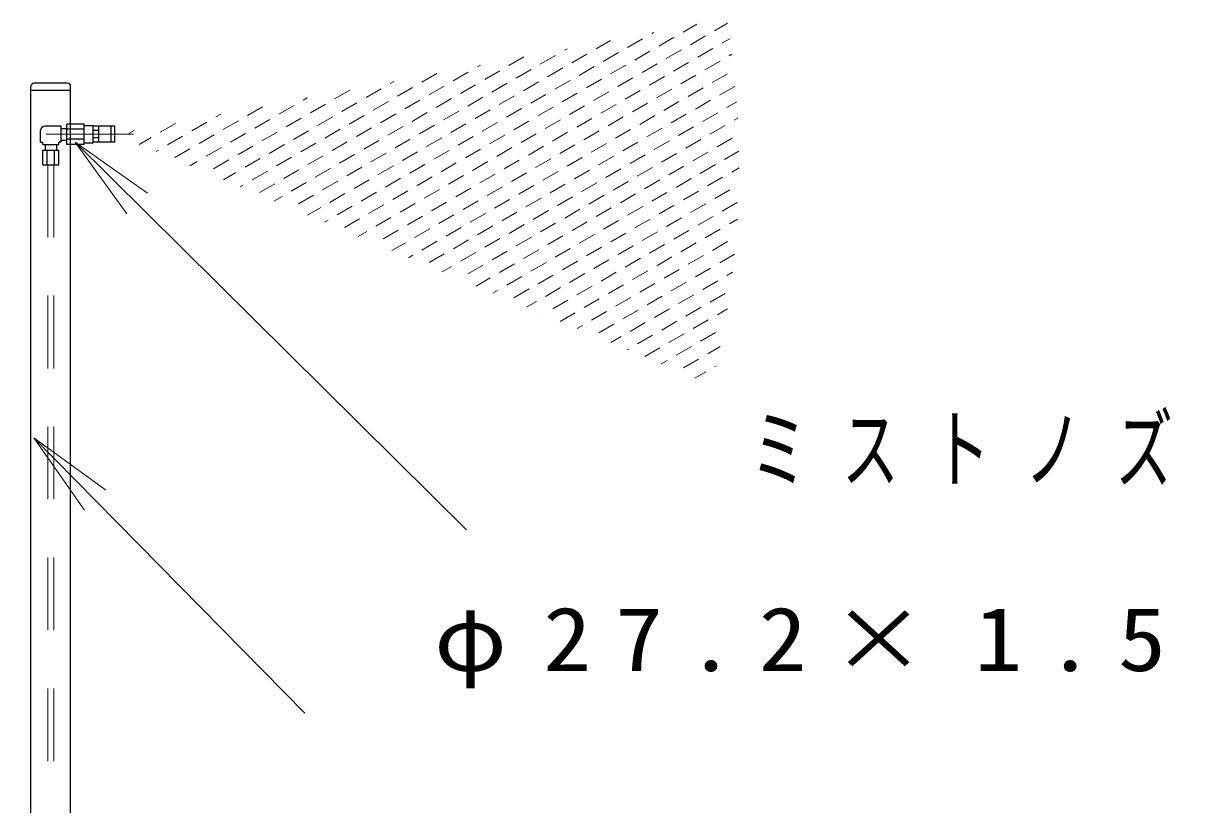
# Model space of a CAD drawing. Units: millimetres on the paper. Extents: x -385 to 420, y 0 to 267.
# Drawn here: x 314.95 to 355.02, y 93.31 to 120.17 of the extents above; entities that cross this region are included whole.
import ezdxf

# ---------------------------------------------------------------- set-up
doc = ezdxf.new("R2010")
doc.units = ezdxf.units.MM
doc.linetypes.add('USER1', pattern=[4.5, 2.5, -2])
doc.linetypes.add('USER2', pattern=[6, 3, -1, 1, -1])
doc.layers.add('1_20', color=7, linetype='Continuous', lineweight=25)
doc.styles.add('ＭＳ ゴシック', font='')
doc.styles.get('ＭＳ ゴシック').set_extended_font_data('MS Gothic')

# ---------------------------------------------------------------- blocks, each defined once
blk = doc.blocks.new('open_arrow')
at = {"color": 0, "linetype": 'Continuous', "lineweight": -2}
blk.add_lwpolyline([(7.5, 1.25), (0, 0), (7.5, -1.25)], dxfattribs=at)

msp = doc.modelspace()

# ---------------------------------------------------------------- linework, layer by layer
at = {"layer": '1_20', "lineweight": 13}
for p, q in [((336.536, 119.821), (336.602, 119.859)), ((337.617, 119.868), (338.089, 120.14)), ((338.699, 119.915), (339.138, 120.169)), ((334.623, 119.294), (335.115, 119.578)), ((335.705, 119.341), (336.224, 119.641)), ((336.786, 119.388), (337.306, 119.688)), ((337.867, 119.435), (338.387, 119.735)), ((338.949, 119.482), (339.22, 119.639)), ((331.629, 118.72), (332.141, 119.016)), ((332.71, 118.767), (333.23, 119.067)), ((333.542, 119.247), (333.628, 119.297)), ((333.792, 118.814), (334.311, 119.114)), ((334.873, 118.861), (335.393, 119.161)), ((335.955, 118.908), (336.474, 119.208)), ((337.036, 118.955), (337.556, 119.255)), ((338.117, 119.002), (338.637, 119.302)), ((339.199, 119.049), (339.294, 119.104)), ((330.548, 118.673), (330.654, 118.734)), ((332.96, 118.334), (333.48, 118.634)), ((334.042, 118.381), (334.561, 118.681)), ((335.123, 118.428), (335.643, 118.728)), ((336.205, 118.475), (336.724, 118.775)), ((337.286, 118.522), (337.806, 118.822)), ((338.367, 118.569), (338.887, 118.869)), ((328.635, 118.146), (329.155, 118.446)), ((329.716, 118.193), (330.236, 118.493)), ((330.798, 118.24), (331.317, 118.54)), ((331.879, 118.287), (332.399, 118.587)), ((334.292, 117.948), (334.811, 118.248)), ((335.373, 117.995), (335.893, 118.295)), ((336.455, 118.042), (336.974, 118.342)), ((337.536, 118.089), (338.056, 118.389)), ((338.617, 118.136), (339.137, 118.436)), ((325.641, 117.572), (326.16, 117.872)), ((326.722, 117.619), (327.242, 117.919)), ((327.554, 118.099), (327.679, 118.172)), ((327.804, 117.666), (328.323, 117.966)), ((328.885, 117.713), (329.405, 118.013)), ((329.966, 117.76), (330.486, 118.06)), ((331.048, 117.807), (331.567, 118.107)), ((332.129, 117.854), (332.649, 118.154)), ((333.21, 117.901), (333.73, 118.201)), ((334.542, 117.515), (335.061, 117.815)), ((335.623, 117.562), (336.143, 117.862)), ((336.705, 117.609), (337.224, 117.909)), ((337.786, 117.656), (338.306, 117.956)), ((338.867, 117.703), (339.387, 118.003)), ((324.559, 117.525), (324.705, 117.609)), ((325.891, 117.139), (326.41, 117.439)), ((326.972, 117.186), (327.492, 117.486)), ((328.054, 117.233), (328.573, 117.533)), ((329.135, 117.28), (329.655, 117.58)), ((330.216, 117.327), (330.736, 117.627)), ((331.298, 117.374), (331.817, 117.674)), ((332.379, 117.421), (332.899, 117.721)), ((333.46, 117.468), (333.98, 117.768)), ((335.873, 117.129), (336.393, 117.429)), ((336.955, 117.176), (337.474, 117.476)), ((338.036, 117.223), (338.556, 117.523)), ((339.117, 117.27), (339.459, 117.467)), ((321.565, 116.951), (321.731, 117.047)), ((322.647, 116.998), (323.166, 117.298)), ((323.728, 117.045), (324.248, 117.345)), ((324.809, 117.092), (325.329, 117.392)), ((326.141, 116.706), (326.66, 117.006)), ((327.222, 116.753), (327.742, 117.053)), ((328.304, 116.8), (328.823, 117.1)), ((329.385, 116.847), (329.905, 117.147)), ((330.466, 116.894), (330.986, 117.194)), ((331.548, 116.941), (332.067, 117.241)), ((332.629, 116.988), (333.149, 117.288)), ((333.71, 117.035), (334.23, 117.335)), ((334.792, 117.082), (335.311, 117.382)), ((337.205, 116.743), (337.724, 117.043)), ((338.286, 116.79), (338.806, 117.09)), ((319.653, 116.424), (320.172, 116.724)), ((320.734, 116.471), (321.254, 116.771)), ((321.815, 116.518), (322.335, 116.818)), ((322.897, 116.565), (323.416, 116.865)), ((323.978, 116.612), (324.498, 116.912)), ((325.059, 116.659), (325.579, 116.959)), ((327.472, 116.32), (327.992, 116.62)), ((328.554, 116.367), (329.073, 116.667)), ((329.635, 116.414), (330.155, 116.714)), ((330.716, 116.461), (331.236, 116.761)), ((331.798, 116.508), (332.317, 116.808)), ((332.879, 116.555), (333.399, 116.855)), ((333.96, 116.602), (334.48, 116.902)), ((335.042, 116.649), (335.561, 116.949)), ((336.123, 116.696), (336.643, 116.996)), ((337.455, 116.31), (337.974, 116.61)), ((338.536, 116.357), (339.056, 116.657)), ((339.367, 116.837), (339.494, 116.91)), ((318.571, 116.377), (318.757, 116.484)), ((318.928, 116.006), (319.341, 116.244)), ((319.903, 115.991), (320.422, 116.291)), ((320.984, 116.038), (321.504, 116.338)), ((322.065, 116.085), (322.585, 116.385)), ((323.147, 116.132), (323.666, 116.432)), ((324.228, 116.179), (324.748, 116.479)), ((325.309, 116.226), (325.829, 116.526)), ((326.391, 116.273), (326.91, 116.573)), ((328.804, 115.934), (329.323, 116.234)), ((329.885, 115.981), (330.405, 116.281)), ((330.966, 116.028), (331.486, 116.328)), ((332.048, 116.075), (332.567, 116.375)), ((333.129, 116.122), (333.649, 116.422)), ((334.21, 116.169), (334.73, 116.469)), ((335.292, 116.216), (335.811, 116.516)), ((336.373, 116.263), (336.893, 116.563)), ((338.786, 115.924), (339.306, 116.224)), ((316.728, 116.083), (330.173, 102.765)), ((319.507, 115.763), (319.591, 115.811)), ((320.153, 115.558), (320.672, 115.858)), ((321.234, 115.605), (321.754, 115.905)), ((322.315, 115.652), (322.835, 115.952)), ((323.397, 115.699), (323.916, 115.999)), ((324.478, 115.746), (324.998, 116.046)), ((325.559, 115.793), (326.079, 116.093)), ((326.641, 115.84), (327.16, 116.14)), ((327.722, 115.887), (328.242, 116.187)), ((330.135, 115.548), (330.655, 115.848)), ((331.216, 115.595), (331.736, 115.895)), ((332.298, 115.642), (332.817, 115.942)), ((333.379, 115.689), (333.899, 115.989)), ((334.46, 115.736), (334.98, 116.036)), ((335.542, 115.783), (336.061, 116.083)), ((336.623, 115.83), (337.143, 116.13)), ((337.705, 115.877), (338.224, 116.177)), ((320.664, 115.276), (320.922, 115.425)), ((321.484, 115.172), (322.004, 115.472)), ((322.565, 115.219), (323.085, 115.519)), ((323.647, 115.266), (324.166, 115.566)), ((324.728, 115.313), (325.248, 115.613)), ((325.809, 115.36), (326.329, 115.66)), ((326.891, 115.407), (327.41, 115.707)), ((327.972, 115.454), (328.492, 115.754)), ((329.054, 115.501), (329.573, 115.801)), ((330.385, 115.115), (330.905, 115.415)), ((331.466, 115.162), (331.986, 115.462)), ((332.548, 115.209), (333.067, 115.509)), ((333.629, 115.256), (334.149, 115.556)), ((334.71, 115.303), (335.23, 115.603)), ((335.792, 115.35), (336.311, 115.65)), ((336.873, 115.397), (337.393, 115.697)), ((337.955, 115.444), (338.474, 115.744)), ((339.036, 115.491), (339.535, 115.779)), ((321.821, 114.79), (322.254, 115.039)), ((322.815, 114.786), (323.335, 115.086)), ((323.897, 114.833), (324.416, 115.133)), ((324.978, 114.88), (325.498, 115.18)), ((326.059, 114.927), (326.579, 115.227)), ((327.141, 114.974), (327.66, 115.274)), ((328.222, 115.021), (328.742, 115.321)), ((329.304, 115.068), (329.823, 115.368)), ((331.716, 114.729), (332.236, 115.029)), ((332.798, 114.776), (333.317, 115.076)), ((333.879, 114.823), (334.399, 115.123)), ((334.96, 114.87), (335.48, 115.17)), ((336.042, 114.917), (336.561, 115.217)), ((337.123, 114.964), (337.643, 115.264)), ((338.205, 115.011), (338.724, 115.311)), ((339.286, 115.058), (339.539, 115.204)), ((322.4, 114.546), (322.504, 114.606)), ((323.065, 114.353), (323.585, 114.653)), ((324.147, 114.4), (324.666, 114.7)), ((325.228, 114.447), (325.748, 114.747)), ((326.309, 114.494), (326.829, 114.794)), ((327.391, 114.541), (327.91, 114.841)), ((328.472, 114.588), (328.992, 114.888)), ((329.554, 114.635), (330.073, 114.935)), ((330.635, 114.682), (331.155, 114.982)), ((333.048, 114.343), (333.567, 114.643)), ((334.129, 114.39), (334.649, 114.69)), ((335.21, 114.437), (335.73, 114.737)), ((336.292, 114.484), (336.811, 114.784)), ((337.373, 114.531), (337.893, 114.831)), ((338.455, 114.578), (338.974, 114.878)), ((323.557, 114.06), (323.835, 114.22)), ((324.397, 113.967), (324.916, 114.267)), ((325.478, 114.014), (325.998, 114.314)), ((326.559, 114.061), (327.079, 114.361)), ((327.641, 114.108), (328.16, 114.408)), ((328.722, 114.155), (329.242, 114.455)), ((329.804, 114.202), (330.323, 114.502)), ((330.885, 114.249), (331.405, 114.549)), ((331.966, 114.296), (332.486, 114.596)), ((333.298, 113.91), (333.817, 114.21)), ((334.379, 113.957), (334.899, 114.257)), ((335.46, 114.004), (335.98, 114.304)), ((336.542, 114.051), (337.061, 114.351)), ((337.623, 114.098), (338.143, 114.398)), ((338.705, 114.145), (339.224, 114.445)), ((324.714, 113.573), (325.166, 113.834)), ((325.728, 113.581), (326.248, 113.881)), ((326.809, 113.628), (327.329, 113.928)), ((327.891, 113.675), (328.41, 113.975)), ((328.972, 113.722), (329.492, 114.022)), ((330.054, 113.769), (330.573, 114.069)), ((331.135, 113.816), (331.655, 114.116)), ((332.216, 113.863), (332.736, 114.163)), ((334.629, 113.524), (335.149, 113.824)), ((335.71, 113.571), (336.23, 113.871)), ((336.792, 113.618), (337.311, 113.918)), ((337.873, 113.665), (338.393, 113.965)), ((338.955, 113.712), (339.474, 114.012)), ((325.293, 113.33), (325.416, 113.401)), ((325.978, 113.148), (326.498, 113.448)), ((327.059, 113.195), (327.579, 113.495)), ((328.141, 113.242), (328.66, 113.542)), ((329.222, 113.289), (329.742, 113.589)), ((330.304, 113.336), (330.823, 113.636)), ((331.385, 113.383), (331.905, 113.683)), ((332.466, 113.43), (332.986, 113.73)), ((333.548, 113.477), (334.067, 113.777)), ((335.96, 113.138), (336.48, 113.438)), ((337.042, 113.185), (337.561, 113.485)), ((338.123, 113.232), (338.643, 113.532)), ((339.205, 113.279), (339.484, 113.44)), ((326.45, 112.843), (326.748, 113.015)), ((327.309, 112.762), (327.829, 113.062)), ((328.391, 112.809), (328.91, 113.109)), ((329.472, 112.856), (329.992, 113.156)), ((330.554, 112.903), (331.073, 113.203)), ((331.635, 112.95), (332.155, 113.25)), ((332.716, 112.997), (333.236, 113.297)), ((333.798, 113.044), (334.317, 113.344)), ((334.879, 113.091), (335.399, 113.391)), ((336.21, 112.705), (336.73, 113.005)), ((337.292, 112.752), (337.811, 113.052)), ((338.373, 112.799), (338.893, 113.099)), ((327.607, 112.357), (328.079, 112.629)), ((328.641, 112.376), (329.16, 112.676)), ((329.722, 112.423), (330.242, 112.723)), ((330.804, 112.47), (331.323, 112.77)), ((331.885, 112.517), (332.405, 112.817)), ((332.966, 112.564), (333.486, 112.864)), ((334.048, 112.611), (334.567, 112.911)), ((335.129, 112.658), (335.649, 112.958)), ((337.542, 112.319), (338.061, 112.619)), ((338.623, 112.366), (339.143, 112.666)), ((328.891, 111.943), (329.41, 112.243)), ((329.972, 111.99), (330.492, 112.29)), ((331.054, 112.037), (331.573, 112.337)), ((332.135, 112.084), (332.655, 112.384)), ((333.216, 112.131), (333.736, 112.431)), ((334.298, 112.178), (334.817, 112.478)), ((335.379, 112.225), (335.899, 112.525)), ((336.46, 112.272), (336.98, 112.572)), ((338.873, 111.933), (339.386, 112.229)), ((328.186, 112.113), (328.329, 112.196)), ((329.343, 111.627), (329.66, 111.81)), ((330.222, 111.557), (330.742, 111.857)), ((331.304, 111.604), (331.823, 111.904)), ((332.385, 111.651), (332.905, 111.951)), ((333.466, 111.698), (333.986, 111.998)), ((334.548, 111.745), (335.067, 112.045)), ((335.629, 111.792), (336.149, 112.092)), ((336.71, 111.839), (337.23, 112.139)), ((337.792, 111.886), (338.311, 112.186)), ((330.5, 111.14), (330.992, 111.424)), ((331.554, 111.171), (332.073, 111.471)), ((332.635, 111.218), (333.155, 111.518)), ((333.716, 111.265), (334.236, 111.565)), ((334.798, 111.312), (335.317, 111.612)), ((335.879, 111.359), (336.399, 111.659)), ((336.96, 111.406), (337.48, 111.706)), ((338.042, 111.453), (338.561, 111.753)), ((339.123, 111.5), (339.317, 111.612)), ((331.804, 110.738), (332.323, 111.038)), ((332.885, 110.785), (333.405, 111.085)), ((333.966, 110.832), (334.486, 111.132)), ((335.048, 110.879), (335.567, 111.179)), ((336.129, 110.926), (336.649, 111.226)), ((337.21, 110.973), (337.73, 111.273)), ((338.292, 111.02), (338.811, 111.32)), ((331.079, 110.897), (331.242, 110.991)), ((332.236, 110.41), (332.573, 110.605)), ((333.135, 110.352), (333.655, 110.652)), ((334.216, 110.399), (334.736, 110.699)), ((335.298, 110.446), (335.817, 110.746)), ((336.379, 110.493), (336.899, 110.793)), ((337.46, 110.54), (337.98, 110.84)), ((338.542, 110.587), (339.061, 110.887)), ((333.393, 109.924), (333.905, 110.219)), ((334.466, 109.966), (334.986, 110.266)), ((335.548, 110.013), (336.067, 110.313)), ((336.629, 110.06), (337.149, 110.36)), ((337.71, 110.107), (338.23, 110.407)), ((338.792, 110.154), (339.136, 110.353)), ((332.815, 110.167), (332.823, 110.172)), ((334.716, 109.533), (335.236, 109.833)), ((335.798, 109.58), (336.317, 109.88)), ((336.879, 109.627), (337.399, 109.927)), ((337.96, 109.674), (338.48, 109.974)), ((333.972, 109.681), (334.155, 109.786)), ((335.129, 109.194), (335.486, 109.4)), ((336.048, 109.147), (336.567, 109.447)), ((337.129, 109.194), (337.649, 109.494)), ((338.21, 109.241), (338.73, 109.541)), ((336.298, 108.714), (336.817, 109.014)), ((337.379, 108.761), (337.899, 109.061)), ((338.46, 108.808), (338.894, 109.058)), ((335.708, 108.951), (335.736, 108.967)), ((337.629, 108.328), (338.149, 108.628)), ((336.865, 108.464), (337.067, 108.581)), ((338.022, 107.977), (338.399, 108.195)), ((338.71, 108.375), (338.746, 108.396)), ((315.304, 105.921), (324.621, 96.459))]:
    msp.add_line(p, q, dxfattribs=at)
at = {"layer": '1_20', "color": 2}
for p, q in [((315.211, 61.518), (315.211, 118.008)), ((316.571, 117.858), (315.211, 117.858)), ((316.471, 118.108), (315.311, 118.108)), ((316.571, 61.518), (316.571, 118.008))]:
    msp.add_line(p, q, dxfattribs=at)
at = {"layer": '1_20'}
for p, q in [((316.243, 116.633), (315.693, 116.633)), ((316.243, 116.083), (316.243, 116.633)), ((317.043, 116.708), (316.443, 116.708)), ((316.443, 116.008), (316.443, 116.708)), ((317.043, 116.008), (317.043, 116.708)), ((317.043, 116.658), (317.343, 116.658)), ((317.343, 116.058), (317.343, 116.658)), ((318.093, 116.633), (317.343, 116.633)), ((317.543, 116.083), (317.543, 116.633)), ((317.968, 116.083), (317.968, 116.633)), ((318.093, 116.083), (318.093, 116.633)), ((315.543, 116.083), (315.543, 116.483)), ((316.243, 116.558), (316.443, 116.558)), ((317.043, 116.533), (316.443, 116.533)), ((317.543, 116.483), (317.343, 116.483)), ((317.543, 116.233), (317.343, 116.233)), ((315.543, 116.083), (315.618, 116.083)), ((315.618, 116.008), (315.618, 116.083)), ((315.618, 116.008), (316.168, 116.008)), ((315.618, 115.808), (316.168, 115.808)), ((315.618, 115.308), (315.618, 115.808)), ((315.693, 116.008), (315.693, 115.808)), ((315.768, 115.308), (315.768, 115.808)), ((316.018, 115.308), (316.018, 115.808)), ((316.093, 116.008), (316.093, 115.808)), ((316.168, 116.008), (316.168, 116.083)), ((316.243, 116.083), (316.168, 116.083)), ((316.168, 115.308), (316.168, 115.808)), ((316.243, 116.158), (316.443, 116.158)), ((317.043, 116.183), (316.443, 116.183)), ((317.043, 116.008), (316.443, 116.008)), ((317.043, 116.058), (317.343, 116.058)), ((318.093, 116.083), (317.343, 116.083)), ((315.618, 115.308), (316.168, 115.308))]:
    msp.add_line(p, q, dxfattribs=at)
at = {"layer": '1_20', "color": 2, "linetype": 'USER2', "lineweight": 13}
msp.add_line((318.736, 116.358), (315.541, 116.358), dxfattribs=at)
at = {"layer": '1_20', "linetype": 'USER1', "lineweight": 13}
for p, q in [((315.793, 115.308), (315.793, 61.518)), ((315.993, 115.308), (315.993, 61.518))]:
    msp.add_line(p, q, dxfattribs=at)
at = {"layer": '1_20', "color": 2}
for centre, start, end in [((315.311, 118.008), 90, 180), ((316.471, 118.008), 0, 90)]:
    msp.add_arc(centre, 0.1, start, end, dxfattribs=at)
at = {"layer": '1_20'}
msp.add_arc((315.693, 116.483), 0.15, 90, 180, dxfattribs=at)

# ---------------------------------------------------------------- block references
at = {"layer": '1_20', "lineweight": 13, "xscale": 0.4, "yscale": 0.4}
for p, rotation in [((316.728, 116.083), 315.3), ((315.304, 105.921), 314.6)]:
    msp.add_blockref('open_arrow', p, dxfattribs=dict(at, rotation=rotation))

# ---------------------------------------------------------------- texts
at = {"layer": '1_20', "char_height": 2.199, "style": 'ＭＳ ゴシック'}
for s, insert, attachment_point in [('\\T1.61;\\W0.65;ミストノズル\u30004カ所', (339.934, 105.415), 4), ('\\T1.5;\\W1.1;φ27.2×1.5\u3000SUS304', (329.061, 97.309), 7)]:
    msp.add_mtext(s, dxfattribs=dict(at, insert=insert, attachment_point=attachment_point))

doc.saveas('drawing.dxf')
